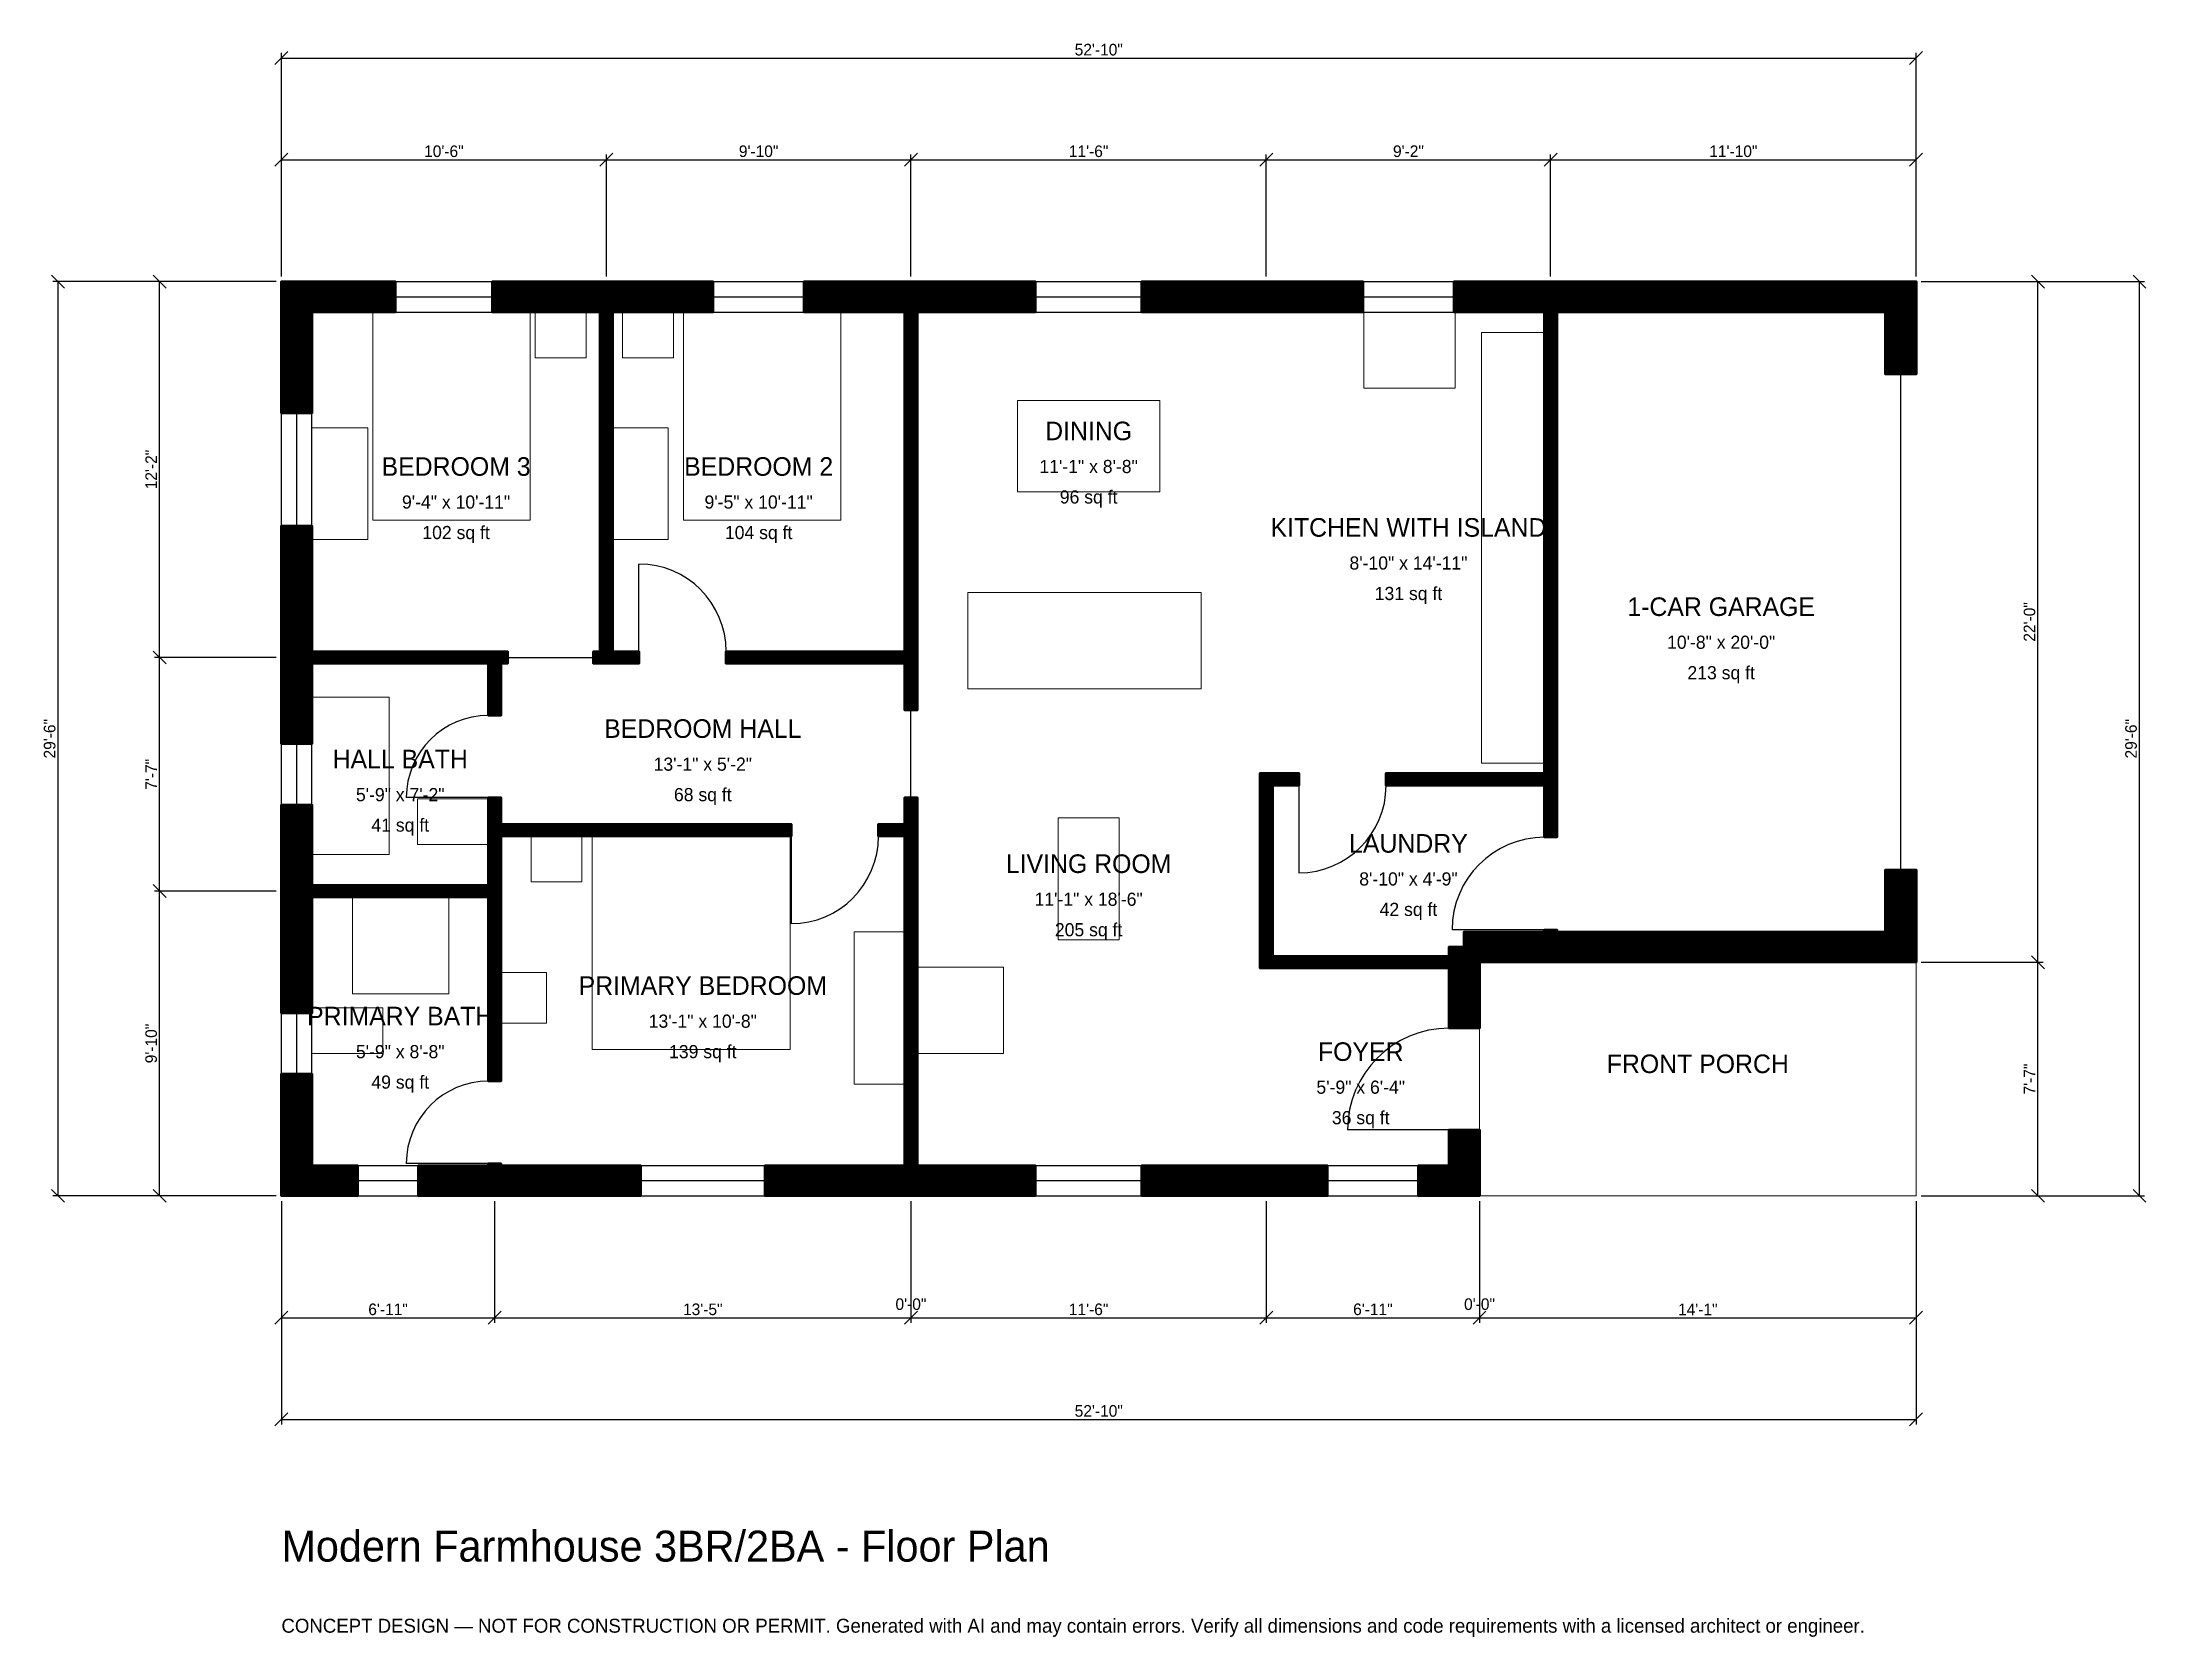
# Model space of a CAD drawing. Header units: inches. Extents: x -93 to 723, y -171 to 447.
import ezdxf
from ezdxf.enums import TextEntityAlignment as Align

# ---------------------------------------------------------------- set-up
doc = ezdxf.new("R2010")
doc.units = ezdxf.units.IN
doc.header["$MEASUREMENT"] = 0
doc.linetypes.add('DASHED', pattern=[0.6, 0.5, -0.1])
for name, color, linetype, lineweight in [('A-ANNO-DIMS', 1, 'Continuous', 13), ('A-ANNO-TEXT', 7, 'Continuous', 18), ('A-AREA-IDEN', 7, 'Continuous', 18), ('A-DOOR', 2, 'Continuous', 25), ('A-FLOR-FIXT', 9, 'Continuous', 13), ('A-FURN', 9, 'Continuous', 13), ('A-GLAZ', 4, 'Continuous', 25), ('A-SITE-PAVE', 8, 'Continuous', 13), ('A-WALL', 7, 'Continuous', 50), ('A-WALL-PATT', 8, 'Continuous', 13)]:
    doc.layers.add(name, color=color, linetype=linetype, lineweight=lineweight)
doc.dimstyles.new('PLAN', dxfattribs={"dimtxt": 4.5, "dimasz": 3, "dimexe": 2, "dimexo": 2, "dimgap": 1, "dimtad": 1, "dimdec": 0, "dimlunit": 4, "dimtsz": 2.5, "dimcen": 2.5, "dimclrd": 1, "dimclre": 1, "dimazin": 3, "dimtfac": 1, "dimtmove": 0, "dimatfit": 3})

msp = doc.modelspace()

# ---------------------------------------------------------------- hatches: boundary and pattern name
at = {"layer": 'A-WALL-PATT'}
h = msp.add_hatch(dxfattribs=at)
h.set_pattern_fill('ANSI31', color=8, scale=0.8)
h.paths.add_polyline_path([(238.189, 0), (187.5984, 0), (187.5984, 11.811), (238.189, 11.811), (241.7323, 11.811), (241.7323, 139.3701), (231.4961, 139.3701), (231.4961, 144.0945), (241.7323, 144.0945), (241.7323, 154.3307), (246.4567, 154.3307), (246.4567, 144.0945), (246.4567, 139.3701), (246.4567, 11.811), (250, 11.811), (292.3228, 11.811), (292.3228, 0), (250, 0), (246.4567, 0), (246.4567, 0), (241.7323, 0), (241.7323, 0), (238.189, 0)])
h.paths.add_polyline_path([(88.5827, 0), (85.0394, 0), (85.0394, 0), (80.315, 0), (80.315, 0), (76.7717, 0), (53.1496, 0), (53.1496, 11.811), (76.7717, 11.811), (80.315, 11.811), (80.315, 12.5984), (85.0394, 12.5984), (85.0394, 11.811), (88.5827, 11.811), (139.1732, 11.811), (139.1732, 0), (88.5827, 0)])
h.paths.add_polyline_path([(11.811, 0), (11.811, 0), (0, 0), (0, 0), (0, 0), (0, 11.811), (0, 11.811), (0, 47.2441), (11.811, 47.2441), (11.811, 11.811), (29.5276, 11.811), (29.5276, 0), (11.811, 0)])
h.paths.add_polyline_path([(0, 112.2047), (0, 115.748), (0, 115.748), (0, 120.4724), (0, 120.4724), (0, 124.0157), (0, 151.5748), (11.811, 151.5748), (11.811, 124.0157), (11.811, 120.4724), (80.315, 120.4724), (80.315, 139.3701), (80.315, 144.0945), (80.315, 154.3307), (85.0394, 154.3307), (85.0394, 144.0945), (197.6378, 144.0945), (197.6378, 139.3701), (85.0394, 139.3701), (85.0394, 120.4724), (85.0394, 115.748), (85.0394, 44.4882), (80.315, 44.4882), (80.315, 115.748), (11.811, 115.748), (11.811, 112.2047), (11.811, 70.8661), (0, 70.8661), (0, 112.2047)])
h.paths.add_polyline_path([(0, 202.7559), (0, 206.2992), (0, 206.2992), (0, 211.0236), (0, 211.0236), (0, 214.5669), (0, 259.6457), (11.811, 259.6457), (11.811, 214.5669), (11.811, 211.0236), (80.315, 211.0236), (85.0394, 211.0236), (87.5984, 211.0236), (87.5984, 206.2992), (85.0394, 206.2992), (85.0394, 186.2205), (80.315, 186.2205), (80.315, 206.2992), (11.811, 206.2992), (11.811, 202.7559), (11.811, 175.1969), (0, 175.1969), (0, 202.7559)])
h.paths.add_polyline_path([(0, 342.5197), (0, 342.5197), (0, 354.3307), (0, 354.3307), (0, 354.3307), (11.811, 354.3307), (11.811, 354.3307), (44.0945, 354.3307), (44.0945, 342.5197), (11.811, 342.5197), (11.811, 303.3465), (0, 303.3465), (0, 342.5197)])
h.paths.add_polyline_path([(120.0787, 354.3307), (123.622, 354.3307), (123.622, 354.3307), (128.3465, 354.3307), (128.3465, 354.3307), (131.8898, 354.3307), (167.3228, 354.3307), (167.3228, 342.5197), (131.8898, 342.5197), (128.3465, 342.5197), (128.3465, 211.0236), (138.5827, 211.0236), (138.5827, 206.2992), (128.3465, 206.2992), (123.622, 206.2992), (121.063, 206.2992), (121.063, 211.0236), (123.622, 211.0236), (123.622, 342.5197), (120.0787, 342.5197), (81.8898, 342.5197), (81.8898, 354.3307), (120.0787, 354.3307)])
h.paths.add_polyline_path([(238.189, 354.3307), (241.7323, 354.3307), (241.7323, 354.3307), (246.4567, 354.3307), (246.4567, 354.3307), (250, 354.3307), (292.3228, 354.3307), (292.3228, 342.5197), (250, 342.5197), (246.4567, 342.5197), (246.4567, 238.5827), (246.4567, 233.8583), (246.4567, 206.2992), (246.4567, 206.2992), (246.4567, 188.189), (241.7323, 188.189), (241.7323, 206.2992), (172.4409, 206.2992), (172.4409, 211.0236), (241.7323, 211.0236), (241.7323, 211.0236), (241.7323, 233.8583), (241.7323, 238.5827), (241.7323, 342.5197), (238.189, 342.5197), (202.7559, 342.5197), (202.7559, 354.3307), (238.189, 354.3307)])
h.paths.add_polyline_path([(375.9843, 354.3307), (387.7953, 354.3307), (419.2913, 354.3307), (419.2913, 342.5197), (387.7953, 342.5197), (375.9843, 342.5197), (333.6614, 342.5197), (333.6614, 354.3307), (375.9843, 354.3307)])
h.paths.add_polyline_path([(486.2205, 354.3307), (489.7638, 354.3307), (489.7638, 354.3307), (494.4882, 354.3307), (494.4882, 354.3307), (498.0315, 354.3307), (622.0472, 354.3307), (622.0472, 354.3307), (633.8583, 354.3307), (633.8583, 354.3307), (633.8583, 354.3307), (633.8583, 342.5197), (633.8583, 342.5197), (633.8583, 318.5039), (622.0472, 318.5039), (622.0472, 342.5197), (498.0315, 342.5197), (494.4882, 342.5197), (494.4882, 163.7795), (494.4882, 159.0551), (494.4882, 138.9764), (489.7638, 138.9764), (489.7638, 159.0551), (428.3465, 159.0551), (428.3465, 163.7795), (489.7638, 163.7795), (489.7638, 342.5197), (486.2205, 342.5197), (454.7244, 342.5197), (454.7244, 354.3307), (486.2205, 354.3307)])
h.paths.add_polyline_path([(633.8583, 102.3622), (633.8583, 102.3622), (633.8583, 90.5512), (633.8583, 90.5512), (633.8583, 90.5511), (622.0472, 90.5511), (622.0472, 90.5512), (498.0315, 90.5512), (494.4882, 90.5512), (494.4882, 90.5511), (489.7638, 90.5511), (489.7638, 90.5512), (486.2205, 90.5512), (466.9291, 90.5512), (466.9291, 90.5511), (464.567, 90.5511), (464.567, 88.189), (464.5669, 88.189), (464.5669, 64.9606), (452.7559, 64.9606), (452.7559, 88.189), (384.252, 88.189), (379.5276, 88.189), (379.5276, 92.9134), (379.5276, 159.0551), (379.5276, 163.7795), (384.252, 163.7795), (394.4882, 163.7795), (394.4882, 159.0551), (384.252, 159.0551), (384.252, 92.9134), (452.7559, 92.9134), (452.7559, 96.4567), (458.6614, 96.4567), (458.6614, 102.3622), (486.2205, 102.3622), (489.7638, 102.3622), (489.7638, 103.1496), (494.4882, 103.1496), (494.4882, 102.3622), (498.0315, 102.3622), (622.0472, 102.3622), (622.0472, 126.378), (633.8583, 126.378), (633.8583, 102.3622)])
h.paths.add_polyline_path([(464.5669, 11.811), (464.567, 11.811), (464.567, 0), (464.5669, 0), (464.5669, 0), (452.7559, 0), (452.7559, 0), (440.9449, 0), (440.9449, 11.811), (452.7559, 11.811), (452.7559, 25.5906), (464.5669, 25.5906), (464.5669, 11.811)])
h.paths.add_polyline_path([(387.7953, 0), (375.9843, 0), (333.6614, 0), (333.6614, 11.811), (375.9843, 11.811), (387.7953, 11.811), (405.5118, 11.811), (405.5118, 0), (387.7953, 0)])

# ---------------------------------------------------------------- linework, layer by layer
at = {"layer": 'A-DOOR', "linetype": 'DASHED'}
msp.add_line((627.9528, 126.378), (627.9528, 318.5039), dxfattribs=at)
at = {"layer": 'A-DOOR'}
for p, q in [((138.5827, 211.0236), (138.5827, 244.8819)), ((87.5984, 208.6614), (121.063, 208.6614)), ((244.0945, 154.3307), (244.0945, 188.189)), ((394.4882, 159.0551), (394.4882, 125.1969)), ((80.315, 154.3307), (48.4252, 154.3307)), ((197.6378, 139.3701), (197.6378, 105.5118)), ((489.7638, 103.1496), (453.937, 103.1496)), ((452.7559, 25.5906), (413.3858, 25.5906)), ((80.315, 12.5984), (48.4252, 12.5984))]:
    msp.add_line(p, q, dxfattribs=at)
for centre, radius, start, end in [((138.5827, 211.0236), 33.8583, 0, 90), ((80.315, 154.3307), 31.8898, 90, 180), ((394.4882, 159.0551), 33.8583, 270, 360), ((197.6378, 139.3701), 33.8583, 270, 360), ((489.7638, 103.1496), 35.8268, 90, 180), ((452.7559, 25.5906), 39.3701, 90, 180), ((80.315, 12.5984), 31.8898, 90, 180)]:
    msp.add_arc(centre, radius, start, end, dxfattribs=at)
at = {"layer": 'A-FLOR-FIXT'}
for points in [[(465.3543, 167.7165), (489.7638, 167.7165), (489.7638, 334.6457), (465.3543, 334.6457)], [(11.811, 132.2835), (41.7323, 132.2835), (41.7323, 193.3071), (11.811, 193.3071)], [(52.7559, 136.2205), (80.315, 136.2205), (80.315, 153.937), (52.7559, 153.937)], [(27.5591, 78.3465), (64.9606, 78.3465), (64.9606, 115.748), (27.5591, 115.748)], [(11.811, 55.1181), (39.3701, 55.1181), (39.3701, 72.8346), (11.811, 72.8346)]]:
    msp.add_lwpolyline(points, close=True, dxfattribs=at)
at = {"layer": 'A-FURN'}
for points in [[(35.4331, 261.811), (96.4567, 261.811), (96.4567, 342.5197), (35.4331, 342.5197)], [(98.4252, 324.8031), (118.1102, 324.8031), (118.1102, 342.5197), (98.4252, 342.5197)], [(132.2835, 324.8031), (151.9685, 324.8031), (151.9685, 342.5197), (132.2835, 342.5197)], [(155.9055, 261.811), (216.9291, 261.811), (216.9291, 342.5197), (155.9055, 342.5197)], [(419.685, 312.9921), (455.1181, 312.9921), (455.1181, 342.5197), (419.685, 342.5197)], [(285.4331, 272.8346), (340.5512, 272.8346), (340.5512, 308.2677), (285.4331, 308.2677)], [(11.811, 254.3307), (33.4646, 254.3307), (33.4646, 297.6378), (11.811, 297.6378)], [(128.3465, 254.3307), (150, 254.3307), (150, 297.6378), (128.3465, 297.6378)], [(266.1417, 196.4567), (356.6929, 196.4567), (356.6929, 233.8583), (266.1417, 233.8583)], [(96.8504, 121.6535), (116.5354, 121.6535), (116.5354, 139.3701), (96.8504, 139.3701)], [(120.4724, 56.6929), (197.2441, 56.6929), (197.2441, 139.3701), (120.4724, 139.3701)], [(301.1811, 99.2126), (324.8031, 99.2126), (324.8031, 146.4567), (301.1811, 146.4567)], [(222.0472, 43.3071), (241.7323, 43.3071), (241.7323, 102.3622), (222.0472, 102.3622)], [(85.0394, 66.9291), (102.7559, 66.9291), (102.7559, 86.6142), (85.0394, 86.6142)], [(246.4567, 55.1181), (279.9213, 55.1181), (279.9213, 88.5827), (246.4567, 88.5827)]]:
    msp.add_lwpolyline(points, close=True, dxfattribs=at)
at = {"layer": 'A-GLAZ'}
for p, q in [((44.0945, 354.3307), (81.8898, 354.3307)), ((167.3228, 354.3307), (202.7559, 354.3307)), ((292.3228, 354.3307), (333.6614, 354.3307)), ((419.2913, 354.3307), (454.7244, 354.3307)), ((44.0945, 348.4252), (81.8898, 348.4252)), ((167.3228, 348.4252), (202.7559, 348.4252)), ((292.3228, 348.4252), (333.6614, 348.4252)), ((419.2913, 348.4252), (454.7244, 348.4252)), ((44.0945, 342.5197), (81.8898, 342.5197)), ((167.3228, 342.5197), (202.7559, 342.5197)), ((292.3228, 342.5197), (333.6614, 342.5197)), ((419.2913, 342.5197), (454.7244, 342.5197)), ((0, 259.6457), (0, 303.3465)), ((5.9055, 259.6457), (5.9055, 303.3465)), ((11.811, 259.6457), (11.811, 303.3465)), ((0, 151.5748), (0, 175.1969)), ((5.9055, 151.5748), (5.9055, 175.1969)), ((11.811, 151.5748), (11.811, 175.1969)), ((0, 47.2441), (0, 70.8661)), ((5.9055, 47.2441), (5.9055, 70.8661)), ((11.811, 47.2441), (11.811, 70.8661)), ((29.5276, 11.811), (53.1496, 11.811)), ((139.1732, 11.811), (187.5984, 11.811)), ((292.3228, 11.811), (333.6614, 11.811)), ((405.5118, 11.811), (440.9449, 11.811)), ((29.5276, 5.9055), (53.1496, 5.9055)), ((29.5276, 0), (53.1496, 0)), ((139.1732, 5.9055), (187.5984, 5.9055)), ((139.1732, 0), (187.5984, 0)), ((292.3228, 5.9055), (333.6614, 5.9055)), ((292.3228, 0), (333.6614, 0)), ((405.5118, 5.9055), (440.9449, 5.9055)), ((405.5118, 0), (440.9449, 0))]:
    msp.add_line(p, q, dxfattribs=at)
at = {"layer": 'A-SITE-PAVE', "linetype": 'DASHED'}
msp.add_lwpolyline([(464.5669, 0), (633.8583, 0), (633.8583, 90.5512), (464.5669, 90.5512)], close=True, dxfattribs=at)
at = {"layer": 'A-WALL'}
for points in [[(0, 342.5197), (0, 342.5197), (0, 354.3307), (0, 354.3307), (0, 354.3307), (11.811, 354.3307), (11.811, 354.3307), (44.0945, 354.3307), (44.0945, 342.5197), (11.811, 342.5197), (11.811, 303.3465), (0, 303.3465), (0, 342.5197)], [(120.0787, 354.3307), (123.622, 354.3307), (123.622, 354.3307), (128.3465, 354.3307), (128.3465, 354.3307), (131.8898, 354.3307), (167.3228, 354.3307), (167.3228, 342.5197), (131.8898, 342.5197), (128.3465, 342.5197), (128.3465, 211.0236), (138.5827, 211.0236), (138.5827, 206.2992), (128.3465, 206.2992), (123.622, 206.2992), (121.063, 206.2992), (121.063, 211.0236), (123.622, 211.0236), (123.622, 342.5197), (120.0787, 342.5197), (81.8898, 342.5197), (81.8898, 354.3307), (120.0787, 354.3307)], [(238.189, 354.3307), (241.7323, 354.3307), (241.7323, 354.3307), (246.4567, 354.3307), (246.4567, 354.3307), (250, 354.3307), (292.3228, 354.3307), (292.3228, 342.5197), (250, 342.5197), (246.4567, 342.5197), (246.4567, 238.5827), (246.4567, 233.8583), (246.4567, 206.2992), (246.4567, 206.2992), (246.4567, 188.189), (241.7323, 188.189), (241.7323, 206.2992), (172.4409, 206.2992), (172.4409, 211.0236), (241.7323, 211.0236), (241.7323, 211.0236), (241.7323, 233.8583), (241.7323, 238.5827), (241.7323, 342.5197), (238.189, 342.5197), (202.7559, 342.5197), (202.7559, 354.3307), (238.189, 354.3307)], [(375.9843, 354.3307), (387.7953, 354.3307), (419.2913, 354.3307), (419.2913, 342.5197), (387.7953, 342.5197), (375.9843, 342.5197), (333.6614, 342.5197), (333.6614, 354.3307), (375.9843, 354.3307)], [(486.2205, 354.3307), (489.7638, 354.3307), (489.7638, 354.3307), (494.4882, 354.3307), (494.4882, 354.3307), (498.0315, 354.3307), (622.0472, 354.3307), (622.0472, 354.3307), (633.8583, 354.3307), (633.8583, 354.3307), (633.8583, 354.3307), (633.8583, 342.5197), (633.8583, 342.5197), (633.8583, 318.5039), (622.0472, 318.5039), (622.0472, 342.5197), (498.0315, 342.5197), (494.4882, 342.5197), (494.4882, 163.7795), (494.4882, 159.0551), (494.4882, 138.9764), (489.7638, 138.9764), (489.7638, 159.0551), (428.3465, 159.0551), (428.3465, 163.7795), (489.7638, 163.7795), (489.7638, 342.5197), (486.2205, 342.5197), (454.7244, 342.5197), (454.7244, 354.3307), (486.2205, 354.3307)], [(0, 202.7559), (0, 206.2992), (0, 206.2992), (0, 211.0236), (0, 211.0236), (0, 214.5669), (0, 259.6457), (11.811, 259.6457), (11.811, 214.5669), (11.811, 211.0236), (80.315, 211.0236), (85.0394, 211.0236), (87.5984, 211.0236), (87.5984, 206.2992), (85.0394, 206.2992), (85.0394, 186.2205), (80.315, 186.2205), (80.315, 206.2992), (11.811, 206.2992), (11.811, 202.7559), (11.811, 175.1969), (0, 175.1969), (0, 202.7559)], [(633.8583, 102.3622), (633.8583, 102.3622), (633.8583, 90.5512), (633.8583, 90.5512), (633.8583, 90.5511), (622.0472, 90.5511), (622.0472, 90.5512), (498.0315, 90.5512), (494.4882, 90.5512), (494.4882, 90.5511), (489.7638, 90.5511), (489.7638, 90.5512), (486.2205, 90.5512), (466.9291, 90.5512), (466.9291, 90.5511), (464.567, 90.5511), (464.567, 88.189), (464.5669, 88.189), (464.5669, 64.9606), (452.7559, 64.9606), (452.7559, 88.189), (384.252, 88.189), (379.5276, 88.189), (379.5276, 92.9134), (379.5276, 159.0551), (379.5276, 163.7795), (384.252, 163.7795), (394.4882, 163.7795), (394.4882, 159.0551), (384.252, 159.0551), (384.252, 92.9134), (452.7559, 92.9134), (452.7559, 96.4567), (458.6614, 96.4567), (458.6614, 102.3622), (486.2205, 102.3622), (489.7638, 102.3622), (489.7638, 103.1496), (494.4882, 103.1496), (494.4882, 102.3622), (498.0315, 102.3622), (622.0472, 102.3622), (622.0472, 126.378), (633.8583, 126.378), (633.8583, 102.3622)], [(0, 112.2047), (0, 115.748), (0, 115.748), (0, 120.4724), (0, 120.4724), (0, 124.0157), (0, 151.5748), (11.811, 151.5748), (11.811, 124.0157), (11.811, 120.4724), (80.315, 120.4724), (80.315, 139.3701), (80.315, 144.0945), (80.315, 154.3307), (85.0394, 154.3307), (85.0394, 144.0945), (197.6378, 144.0945), (197.6378, 139.3701), (85.0394, 139.3701), (85.0394, 120.4724), (85.0394, 115.748), (85.0394, 44.4882), (80.315, 44.4882), (80.315, 115.748), (11.811, 115.748), (11.811, 112.2047), (11.811, 70.8661), (0, 70.8661), (0, 112.2047)], [(238.189, 0), (187.5984, 0), (187.5984, 11.811), (238.189, 11.811), (241.7323, 11.811), (241.7323, 139.3701), (231.4961, 139.3701), (231.4961, 144.0945), (241.7323, 144.0945), (241.7323, 154.3307), (246.4567, 154.3307), (246.4567, 144.0945), (246.4567, 139.3701), (246.4567, 11.811), (250, 11.811), (292.3228, 11.811), (292.3228, 0), (250, 0), (246.4567, 0), (246.4567, 0), (241.7323, 0), (241.7323, 0), (238.189, 0)], [(11.811, 0), (11.811, 0), (0, 0), (0, 0), (0, 0), (0, 11.811), (0, 11.811), (0, 47.2441), (11.811, 47.2441), (11.811, 11.811), (29.5276, 11.811), (29.5276, 0), (11.811, 0)], [(464.5669, 11.811), (464.567, 11.811), (464.567, 0), (464.5669, 0), (464.5669, 0), (452.7559, 0), (452.7559, 0), (440.9449, 0), (440.9449, 11.811), (452.7559, 11.811), (452.7559, 25.5906), (464.5669, 25.5906), (464.5669, 11.811)], [(88.5827, 0), (85.0394, 0), (85.0394, 0), (80.315, 0), (80.315, 0), (76.7717, 0), (53.1496, 0), (53.1496, 11.811), (76.7717, 11.811), (80.315, 11.811), (80.315, 12.5984), (85.0394, 12.5984), (85.0394, 11.811), (88.5827, 11.811), (139.1732, 11.811), (139.1732, 0), (88.5827, 0)], [(387.7953, 0), (375.9843, 0), (333.6614, 0), (333.6614, 11.811), (375.9843, 11.811), (387.7953, 11.811), (405.5118, 11.811), (405.5118, 0), (387.7953, 0)]]:
    msp.add_lwpolyline(points, close=True, dxfattribs=at)

# ---------------------------------------------------------------- texts
at = {"layer": 'A-ANNO-TEXT'}
for s, height, p in [('Modern Farmhouse 3BR/2BA - Floor Plan', 12, (0, -141.7323)), ('CONCEPT DESIGN — NOT FOR CONSTRUCTION OR PERMIT. Generated with AI and may contain errors. Verify all dimensions and code requirements with a licensed architect or engineer.', 5.4, (0, -169.2913))]:
    msp.add_text(s, height=height, dxfattribs=at).set_placement(p)
at = {"layer": 'A-AREA-IDEN'}
for s, height, p in [('DINING', 7.2, (312.9921, 296.4567)), ('BEDROOM 3', 7.2, (67.7165, 282.6772)), ('BEDROOM 2', 7.2, (185.0394, 282.6772)), ('11\'-1" x 8\'-8"', 5.1, (312.9921, 282.6772)), ('9\'-4" x 10\'-11"', 5.1, (67.7165, 268.8976)), ('9\'-5" x 10\'-11"', 5.1, (185.0394, 268.8976)), ('96 sq ft', 5.1, (312.9921, 270.8661)), ('KITCHEN WITH ISLAND', 7.2, (437.0079, 259.0551)), ('102 sq ft', 5.1, (67.7165, 257.0866)), ('104 sq ft', 5.1, (185.0394, 257.0866)), ('8\'-10" x 14\'-11"', 5.1, (437.0079, 245.2756)), ('131 sq ft', 5.1, (437.0079, 233.4646)), ('1-CAR GARAGE', 7.2, (558.2677, 228.3465)), ('10\'-8" x 20\'-0"', 5.1, (558.2677, 214.5669)), ('213 sq ft', 5.1, (558.2677, 202.7559)), ('BEDROOM HALL', 7.2, (163.3858, 181.1024)), ('HALL BATH', 7.2, (46.063, 169.2913)), ('13\'-1" x 5\'-2"', 5.1, (163.3858, 167.3228)), ('5\'-9" x 7\'-2"', 5.1, (46.063, 155.5118)), ('68 sq ft', 5.1, (163.3858, 155.5118)), ('41 sq ft', 5.1, (46.063, 143.7008)), ('LAUNDRY', 7.2, (437.0079, 136.6142)), ('LIVING ROOM', 7.2, (312.9921, 128.7402)), ('8\'-10" x 4\'-9"', 5.1, (437.0079, 122.8346)), ('11\'-1" x 18\'-6"', 5.1, (312.9921, 114.9606)), ('42 sq ft', 5.1, (437.0079, 111.0236)), ('205 sq ft', 5.1, (312.9921, 103.1496)), ('PRIMARY BEDROOM', 7.2, (163.3858, 81.4961)), ('PRIMARY BATH', 7.2, (46.063, 69.685)), ('13\'-1" x 10\'-8"', 5.1, (163.3858, 67.7165)), ('5\'-9" x 8\'-8"', 5.1, (46.063, 55.9055)), ('139 sq ft', 5.1, (163.3858, 55.9055)), ('FOYER', 7.2, (418.5039, 55.9055)), ('FRONT PORCH', 7.2, (549.2126, 51.1811)), ('49 sq ft', 5.1, (46.063, 44.0945)), ('5\'-9" x 6\'-4"', 5.1, (418.5039, 42.126)), ('36 sq ft', 5.1, (418.5039, 30.315))]:
    msp.add_text(s, height=height, dxfattribs=at).set_placement(p, align=Align.MIDDLE_CENTER)

# ---------------------------------------------------------------- dimensions: what is measured, and where the dimension line sits
at = {"layer": 'A-ANNO-DIMS'}
for base, p1, p2, text in [((0, 440.9449), (0, 354.3307), (633.8583, 354.3307), '52\'-10"'), ((0, 401.5748), (0, 354.3307), (125.9843, 354.3307), '10\'-6"'), ((125.9843, 401.5748), (125.9843, 354.3307), (244.0945, 354.3307), '9\'-10"'), ((244.0945, 401.5748), (244.0945, 354.3307), (381.8898, 354.3307), '11\'-6"'), ((381.8898, 401.5748), (381.8898, 354.3307), (492.126, 354.3307), '9\'-2"'), ((492.126, 401.5748), (492.126, 354.3307), (633.8583, 354.3307), '11\'-10"'), ((0, -47.2441), (0, 0), (82.6772, 0), '6\'-11"'), ((0, -86.6142), (0, 0), (633.8583, 0), '52\'-10"'), ((82.6772, -47.2441), (82.6772, 0), (244.0945, 0), '13\'-5"'), ((244.0945, -47.2441), (244.0945, 0), (244.0945, 0), '0\'-0"'), ((244.0945, -47.2441), (244.0945, 0), (381.8898, 0), '11\'-6"'), ((381.8898, -47.2441), (381.8898, 0), (464.5669, 0), '6\'-11"'), ((464.5669, -47.2441), (464.5669, 0), (464.5669, 0), '0\'-0"'), ((464.5669, -47.2441), (464.5669, 0), (633.8583, 0), '14\'-1"')]:
    msp.add_linear_dim(base=base, p1=p1, p2=p2, text=text, dimstyle='PLAN', dxfattribs=at).render()
for base, p1, p2, text in [((-86.6142, 0), (0, 0), (0, 354.3307), '29\'-6"'), ((-47.2441, 208.6614), (0, 208.6614), (0, 354.3307), '12\'-2"'), ((681.1024, 90.5512), (633.8583, 90.5512), (633.8583, 354.3307), '22\'-0"'), ((720.4724, 0), (633.8583, 0), (633.8583, 354.3307), '29\'-6"'), ((-47.2441, 118.1102), (0, 118.1102), (0, 208.6614), '7\'-7"'), ((-47.2441, 0), (0, 0), (0, 118.1102), '9\'-10"'), ((681.1024, 0), (633.8583, 0), (633.8583, 90.5512), '7\'-7"')]:
    msp.add_linear_dim(base=base, p1=p1, p2=p2, angle=90, text=text, dimstyle='PLAN', dxfattribs=at).render()

doc.saveas('drawing.dxf')
